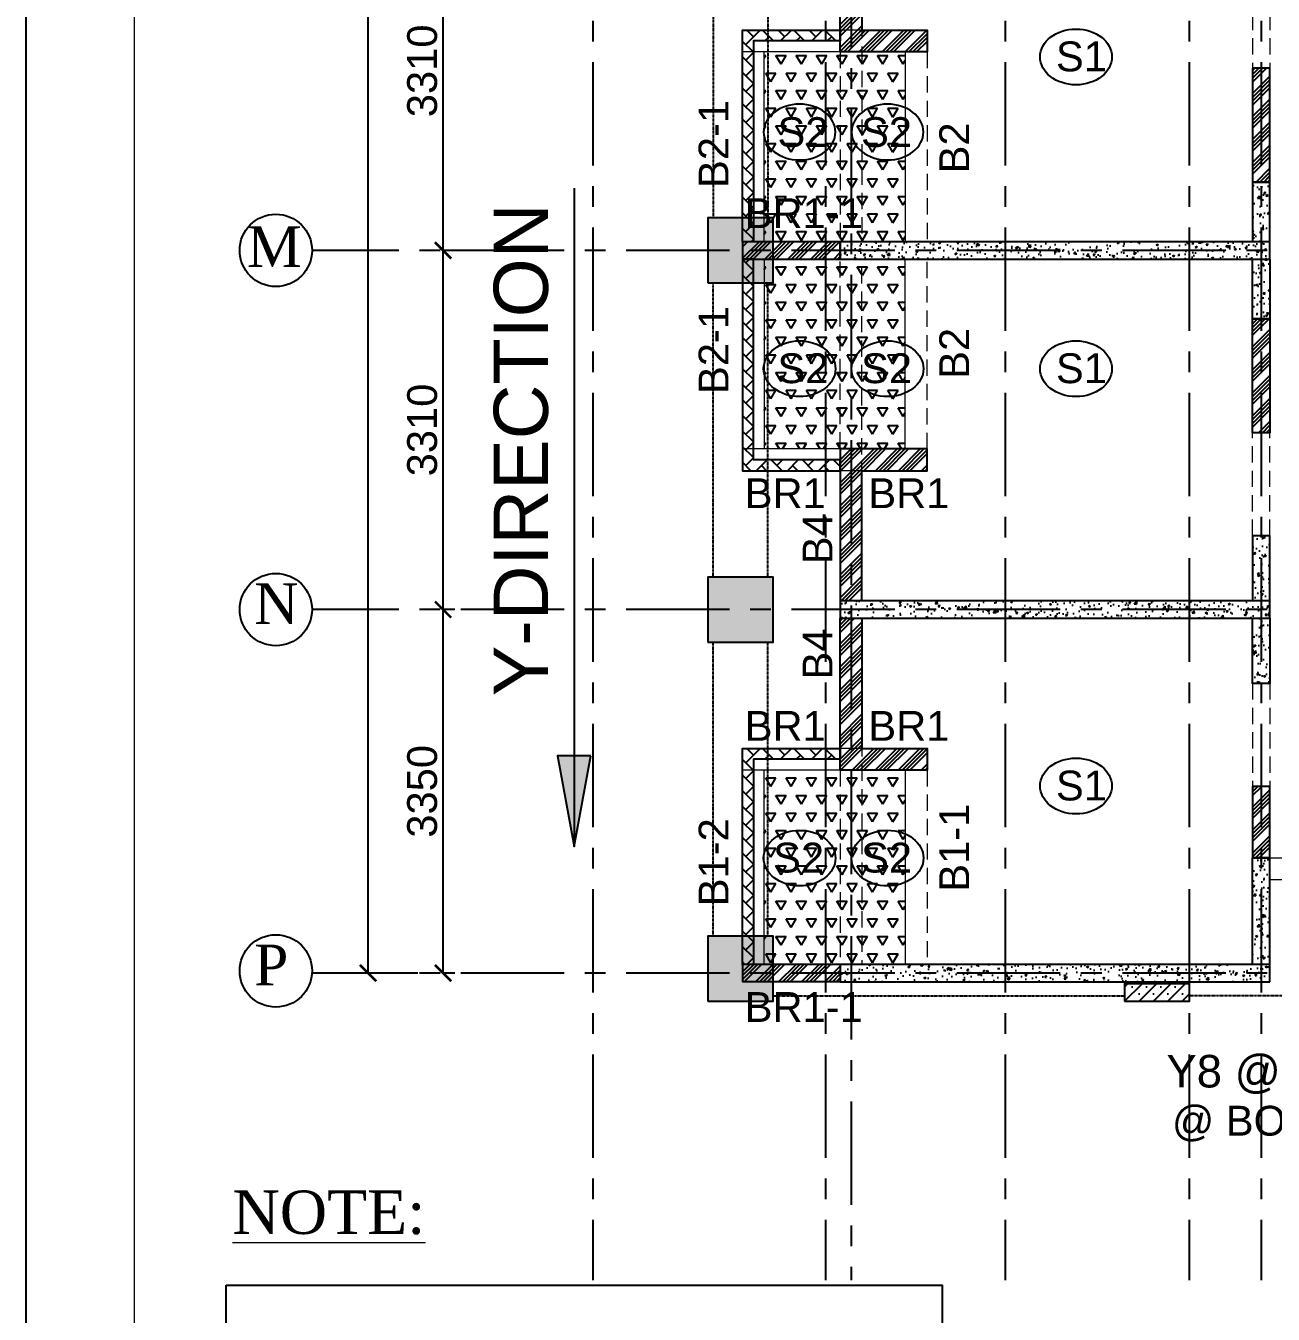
# Model space of a CAD drawing. Header units: inches. Extents: x 278200 to 407749, y -182622 to -96622.
# Drawn here: x 278200 to 289696, y -165768 to -153893 of the extents above; entities that cross this region are included whole.
import ezdxf

# ---------------------------------------------------------------- set-up
doc = ezdxf.new("R2010")
doc.units = ezdxf.units.IN
doc.header["$MEASUREMENT"] = 0
for name, pattern in [('CENTER', [50.8, 31.75, -6.35, 6.35, -6.35]), ('DASHED2', [9.525, 6.35, -3.175]), ('Hidden', [3, 2, -1])]:
    doc.linetypes.add(name, pattern=pattern)
for name, color, linetype in [('160 R.C. WALL HAT', 8, 'Continuous'), ('160 R.C.WALL', 6, 'Continuous'), ('2', 5, 'Continuous'), ('AR-Column', 40, 'Continuous'), ('AR-Hidden', 251, 'DASHED2'), ('BAL. PARAPET WALL', 4, 'Continuous'), ('BEAM TEXT', 4, 'Continuous'), ('DIM', 251, 'Continuous'), ('GIRD CIR', 1, 'Continuous'), ('GIRD TEXT', 4, 'Continuous'), ('GRID', 8, 'CENTER'), ('GRID DIM', 4, 'Continuous'), ('NON S.WALL HATCH', 8, 'Continuous'), ('NON STRUC R.C.WALL', 6, 'Continuous'), ('NON.STRUC.R.C.WALLS', 1, 'Continuous'), ('PARAPET WALL', 4, 'Continuous'), ('SUNKEN', 8, 'Continuous')]:
    doc.layers.add(name, color=color, linetype=linetype)
for name, color, linetype, lineweight in [('BEAMS', 3, 'Continuous', 0), ('JKEC COLHAT', 2, 'Continuous', 20), ('SLAB CIR', 1, 'Continuous', 25), ('SLAB REIN', 31, 'Continuous', 0), ('SLAB TXT', 3, 'Continuous', 0), ('TEXT1', 3, 'Continuous', 20)]:
    doc.layers.add(name, color=color, linetype=linetype, lineweight=lineweight)
doc.styles.add('T 200', font='sanss___.ttf')
doc.styles.add('T200', font='sanss___.ttf', dxfattribs={"height": 275})
doc.styles.add('T300', font='sanss___.ttf', dxfattribs={"height": 350})
doc.styles.add('T400', font='romantic.ttf')
doc.dimstyles.new('T 300', dxfattribs={"dimtxt": 275, "dimasz": 150, "dimexe": 1, "dimexo": 0, "dimgap": 50, "dimtad": 1, "dimdec": 0, "dimrnd": 5, "dimdsep": 46, "dimtxsty": 'T200', "dimblk": 'ARCHTICK', "dimcen": 2.5, "dimdle": 1, "dimclrd": 5, "dimclre": 253, "dimclrt": 4, "dimadec": 0, "dimazin": 0, "dimtfac": 1, "dimtdec": 0, "dimtmove": 2, "dimatfit": 3, "dimfxl": 0, "dimarcsym": 0})
pattern_1 = [(45, (2626358.34, -262274.72), (-106.066017, 106.066017), []), (45, (2626393.7, -262274.72), (-106.066017, 106.066017), []), (45, (2626429.05, -262274.72), (-106.066017, 106.066017), []), (45, (2626464.41, -262274.72), (-106.066017, 106.066017), [])]
pattern_2 = [(60, (2581941.19, -367452.33), (-93.75, 162.379763), [93.75, -93.75]), (120, (2581941.19, -367452.33), (-187.5, 1e-07), [93.75, -93.75]), (0, (2581894.31, -367371.14), (93.75, 162.379763), [93.75, -93.75])]
pattern_3 = [(45, (-1840252.6, 340637.64), (1e-14, 143.684098), [304.8, -101.6]), (135, (-1840180.76, 340709.48), (1e-14, 143.684098), [304.8, -101.6])]
pattern_4 = [(50, (2464819.82, 90702.12), (179.315046, -15.688034), [18.75, -206.25]), (355, (2464819.82, 90702.12), (-34.687833, 188.048033), [15, -165]), (100.4514445, (2464834.76, 90700.82), (144.627212, 172.359998), [15.935048, -175.285528]), (46.1842, (2464819.82, 90752.12), (266.810333, -41.37982), [28.125, -309.375]), (96.635635, (2464842.05, 90748.67), (233.665486, 243.52965), [23.902586, -262.92844]), (351.184164, (2464819.82, 90752.12), (233.665486, 243.52965), [22.5, -247.5]), (21, (2464844.82, 90739.62), (149.226763, -100.654723), [18.75, -206.25]), (326, (2464844.82, 90739.62), (60.828833, 181.287511), [15, -165]), (71.451445, (2464857.25, 90731.23), (210.055594, 80.632788), [15.935047, -175.285528]), (37.5, (2464819.816, 90702.12), (3.0399638, 83.2234635), [0, -163, 0, -167.5, 0, -165.625]), (7.5, (2464819.82, 90702.12), (65.7673844, 98.602928), [0, -95.5, 0, -159.25, 0, -63.125]), (327.5, (2464764.066, 90702.12), (133.455609, -5.638718), [0, -62.5, 0, -195, 0, -258.75]), (317.5, (2464739.07, 90702.12), (145.7965423, 25.0262456), [0, -81.25, 0, -129.5, 0, -183.75])]
pattern_5 = [(45, (-131825.64, 74440.45), (-66.29126, 66.29126), []), (45, (-131759.35, 74440.45), (-66.29126, 66.29126), [0, -93.75])]

# ---------------------------------------------------------------- blocks, each defined once
blk = doc.blocks.new('_ARCHTICK')
at = {"color": 0, "linetype": 'ByBlock', "const_width": 0.15}
blk.add_lwpolyline([(-0.5, -0.5), (0.5, 0.5)], dxfattribs=at)
blk = doc.blocks.new('*D746')
at = {"layer": 'Defpoints', "color": 0}
for p in [(281355, -138974), (281812, -138974, 15), (281812, -162624, 15)]:
    blk.add_point(p, dxfattribs=at)
at = {"layer": 'GRID DIM', "color": 253, "lineweight": -2}
for p, q in [((281812, -138974), (281354, -138974)), ((281812, -162624), (281354, -162624))]:
    blk.add_line(p, q, dxfattribs=at)
at = {"layer": 'GRID DIM', "color": 5, "lineweight": -2}
blk.add_line((281355, -162625), (281355, -138973), dxfattribs=at)
at = {"layer": 'GRID DIM', "color": 5, "lineweight": -2, "xscale": 150, "yscale": 150, "zscale": 150}
for p, rotation in [((281355, -138974), 90), ((281355, -162624), 270)]:
    blk.add_blockref('_ARCHTICK', p, dxfattribs=dict(at, rotation=rotation))
at = {"layer": 'GRID DIM', "color": 4, "insert": (281163, -150799), "char_height": 275, "attachment_point": 5, "rotation": 90, "style": 'T200'}
blk.add_mtext('23650', dxfattribs=at)
blk = doc.blocks.new('*D747')
at = {"layer": 'Defpoints', "color": 0}
for p in [(282046, -159274), (282153, -159274, 15), (282153, -162624, 15)]:
    blk.add_point(p, dxfattribs=at)
at = {"layer": 'GRID DIM', "color": 253, "lineweight": -2}
for p, q in [((282153, -159274), (282045, -159274)), ((282153, -162624), (282045, -162624))]:
    blk.add_line(p, q, dxfattribs=at)
at = {"layer": 'GRID DIM', "color": 5, "lineweight": -2}
blk.add_line((282046, -162625), (282046, -159273), dxfattribs=at)
at = {"layer": 'GRID DIM', "color": 5, "lineweight": -2, "xscale": 150, "yscale": 150, "zscale": 150}
for p, rotation in [((282046, -159274), 90), ((282046, -162624), 270)]:
    blk.add_blockref('_ARCHTICK', p, dxfattribs=dict(at, rotation=rotation))
at = {"layer": 'GRID DIM', "color": 4, "insert": (281854, -160949), "char_height": 275, "attachment_point": 5, "rotation": 90, "style": 'T200'}
blk.add_mtext('3350', dxfattribs=at)
blk = doc.blocks.new('*D748')
at = {"layer": 'Defpoints', "color": 0}
for p in [(282046, -155964), (282220, -155964, 15), (282153, -159274, 15)]:
    blk.add_point(p, dxfattribs=at)
at = {"layer": 'GRID DIM', "color": 253, "lineweight": -2}
for p, q in [((282220, -155964), (282045, -155964)), ((282153, -159274), (282045, -159274))]:
    blk.add_line(p, q, dxfattribs=at)
at = {"layer": 'GRID DIM', "color": 5, "lineweight": -2}
blk.add_line((282046, -159275), (282046, -155963), dxfattribs=at)
at = {"layer": 'GRID DIM', "color": 5, "lineweight": -2, "xscale": 150, "yscale": 150, "zscale": 150}
for p, rotation in [((282046, -155964), 90), ((282046, -159274), 270)]:
    blk.add_blockref('_ARCHTICK', p, dxfattribs=dict(at, rotation=rotation))
at = {"layer": 'GRID DIM', "color": 4, "insert": (281854, -157619), "char_height": 275, "attachment_point": 5, "rotation": 90, "style": 'T200'}
blk.add_mtext('3310', dxfattribs=at)
blk = doc.blocks.new('*D749')
at = {"layer": 'Defpoints', "color": 0}
for p in [(282046, -152654), (282149, -152654, 15), (282220, -155964, 15)]:
    blk.add_point(p, dxfattribs=at)
at = {"layer": 'GRID DIM', "color": 253, "lineweight": -2}
for p, q in [((282149, -152654), (282045, -152654)), ((282220, -155964), (282045, -155964))]:
    blk.add_line(p, q, dxfattribs=at)
at = {"layer": 'GRID DIM', "color": 5, "lineweight": -2}
blk.add_line((282046, -155965), (282046, -152653), dxfattribs=at)
at = {"layer": 'GRID DIM', "color": 5, "lineweight": -2, "xscale": 150, "yscale": 150, "zscale": 150}
for p, rotation in [((282046, -152654), 90), ((282046, -155964), 270)]:
    blk.add_blockref('_ARCHTICK', p, dxfattribs=dict(at, rotation=rotation))
at = {"layer": 'GRID DIM', "color": 4, "insert": (281854, -154309), "char_height": 275, "attachment_point": 5, "rotation": 90, "style": 'T200'}
blk.add_mtext('3310', dxfattribs=at)
blk = doc.blocks.new('A$C02A55DAE')
at = {"layer": 'NON S.WALL HATCH'}
h = blk.add_hatch(dxfattribs=at)
h.set_pattern_fill('SACNCR', color=256, scale=1000)
h.set_pattern_definition(pattern_5)
h.paths.add_polyline_path([(-774, -21790), (-174, -21790), (-174, -21190), (-774, -21190)])
h.paths.add_polyline_path([(-774, -18480), (-174, -18480), (-174, -17880), (-774, -17880)])
h.paths.add_polyline_path([(-774, -15170), (-174, -15170), (-174, -14570), (-774, -14570)])
h.paths.add_polyline_path([(-774, -11940), (-174, -11940), (-174, -11680), (-774, -11680)])
h = blk.add_hatch(dxfattribs=at)
h.set_pattern_fill('SACNCR', color=256, scale=1000)
h.set_pattern_definition(pattern_5)
h.paths.add_polyline_path([(3064, -21790), (3664, -21790), (3664, -21630), (3064, -21630)])
h.paths.add_polyline_path([(6901, -21790), (7501, -21790), (7501, -21630), (6901, -21630)])
at = {"layer": 'AR-Column', "color": 4, "elevation": -29}
for points in [[(-774, -15170), (-174, -15170), (-174, -14570), (-774, -14570)], [(-774, -18480), (-174, -18480), (-174, -17880), (-774, -17880)], [(-774, -21790), (-174, -21790), (-174, -21190), (-774, -21190)], [(3064, -21790), (3664, -21790), (3664, -21630), (3064, -21630)]]:
    blk.add_lwpolyline(points, close=True, dxfattribs=at)
at = {"layer": 'AR-Hidden', "ltscale": 0.009}
for p, q in [((-726, -11940, -29), (-726, -14570, -29)), ((-221, -11940, -29), (-221, -14570, -29)), ((-726, -17880, -29), (-726, -15170, -29)), ((-221, -17880, -29), (-221, -15170, -29)), ((-726, -21190, -29), (-726, -18480, -29)), ((-221, -21190, -29), (-221, -18480, -29)), ((-174, -21740, -29), (3064, -21740, -29)), ((6901, -21740, -29), (3664, -21740, -29))]:
    blk.add_line(p, q, dxfattribs=at)

msp = doc.modelspace()

# ---------------------------------------------------------------- hatches: boundary and pattern name
at = {"layer": '160 R.C. WALL HAT'}
h = msp.add_hatch(dxfattribs=at)
h.set_pattern_fill('AR-CONC', color=256, scale=25)
h.set_pattern_definition(pattern_4)
h.paths.add_polyline_path([(289505.7, -155353.7), (289665.7, -155353.7), (289665.7, -155883.7), (289505.7, -155883.7)])
h = msp.add_hatch(dxfattribs=at)
h.set_pattern_fill('AR-CONC', color=256, scale=25)
h.set_pattern_definition([(50, (2463934.82, 79712.12), (179.315046, -15.688034), [18.75, -206.25]), (355, (2463934.82, 79712.12), (-34.687833, 188.048033), [15, -165]), (100.4514445, (2463949.76, 79710.82), (144.627212, 172.359998), [15.935048, -175.285528]), (46.1842, (2463934.82, 79762.12), (266.810333, -41.37982), [28.125, -309.375]), (96.635635, (2463957.05, 79758.67), (233.665486, 243.52965), [23.902586, -262.92844]), (351.184164, (2463934.82, 79762.12), (233.665486, 243.52965), [22.5, -247.5]), (21, (2463959.82, 79749.62), (149.226763, -100.654723), [18.75, -206.25]), (326, (2463959.82, 79749.62), (60.828833, 181.287511), [15, -165]), (71.451445, (2463972.25, 79741.23), (210.055594, 80.632788), [15.935047, -175.285528]), (37.5, (2463934.816, 79712.12), (3.0399638, 83.2234635), [0, -163, 0, -167.5, 0, -165.625]), (7.5, (2463934.82, 79712.12), (65.7673844, 98.602928), [0, -95.5, 0, -159.25, 0, -63.125]), (327.5, (2463879.066, 79712.12), (133.455609, -5.638718), [0, -62.5, 0, -195, 0, -258.75]), (317.5, (2463854.07, 79712.12), (145.7965423, 25.0262456), [0, -81.25, 0, -129.5, 0, -183.75])])
h.paths.add_polyline_path([(289665.7, -156043.7), (289665.7, -155883.7), (285705.7, -155883.7), (285705.7, -156043.7)])
h = msp.add_hatch(dxfattribs=at)
h.set_pattern_fill('AR-CONC', color=256, scale=25)
h.set_pattern_definition(pattern_4)
h.paths.add_polyline_path([(289505.7, -156593.7), (289665.7, -156593.7), (289665.7, -156043.7), (289505.7, -156043.7)])
h = msp.add_hatch(dxfattribs=at)
h.set_pattern_fill('AR-CONC', color=256, scale=25)
h.set_pattern_definition(pattern_4)
h.paths.add_polyline_path([(289665.7, -158593.7), (289505.7, -158593.7), (289505.7, -159193.7), (289665.7, -159193.7)])
h = msp.add_hatch(dxfattribs=at)
h.set_pattern_fill('AR-CONC', color=256, scale=25)
h.set_pattern_definition(pattern_4)
h.paths.add_polyline_path([(285705.7, -159193.7), (285705.7, -159353.7), (289665.7, -159353.7), (289665.7, -159193.7)])
h = msp.add_hatch(dxfattribs=at)
h.set_pattern_fill('AR-CONC', color=256, scale=25)
h.set_pattern_definition(pattern_4)
h.paths.add_polyline_path([(289505.7, -159953.7), (289665.7, -159953.7), (289665.7, -159353.7), (289505.7, -159353.7)])
h = msp.add_hatch(dxfattribs=at)
h.set_pattern_fill('AR-CONC', color=256, scale=25)
h.set_pattern_definition(pattern_4)
h.paths.add_polyline_path([(289665.7, -161562.3), (289505.7, -161562.3), (289505.7, -162543.7), (289665.7, -162543.7)])
h = msp.add_hatch(dxfattribs=at)
h.set_pattern_fill('AR-CONC', color=256, scale=25)
h.set_pattern_definition(pattern_4)
h.paths.add_polyline_path([(289665.7, -162703.7), (289665.7, -162543.7), (285705.7, -162543.7), (285705.7, -162703.7)])
at = {"layer": '2'}
msp.add_hatch(color=1, dxfattribs=at).paths.add_polyline_path([(283408.3, -160623.1), (283101.5, -160623.1), (283254.9, -161457.8)])
at = {"layer": 'BAL. PARAPET WALL'}
h = msp.add_hatch(dxfattribs=at)
h.set_pattern_fill('AR-HBONE', color=256, style=0)
h.set_pattern_definition(pattern_3)
h.paths.add_polyline_path([(284905.7, -155883.7), (284805.7, -155883.7), (284805.7, -153933.7), (285705.7, -153933.7), (285705.7, -154033.7), (284905.7, -154033.7)])
h = msp.add_hatch(dxfattribs=at)
h.set_pattern_fill('AR-HBONE', color=256, style=0)
h.set_pattern_definition(pattern_3)
h.paths.add_polyline_path([(284905.7, -156043.7), (284805.7, -156043.7), (284805.7, -157993.7), (285705.7, -157993.7), (285705.7, -157893.7), (284905.7, -157893.7)])
h = msp.add_hatch(dxfattribs=at)
h.set_pattern_fill('AR-HBONE', color=256, style=0)
h.set_pattern_definition([(45, (-1840252.6, 334017.64), (1e-14, 143.684098), [304.8, -101.6]), (135, (-1840180.76, 334089.48), (1e-14, 143.684098), [304.8, -101.6])])
h.paths.add_polyline_path([(284905.7, -162543.7), (284805.7, -162543.7), (284805.7, -160553.7), (285705.7, -160553.7), (285705.7, -160653.7), (284905.7, -160653.7)])
at = {"layer": 'NON STRUC R.C.WALL'}
h = msp.add_hatch(dxfattribs=at)
h.set_pattern_fill('ANSI34', color=1, scale=200)
h.set_pattern_definition([(45, (2626358.34, -262294.72), (-106.066017, 106.066017), []), (45, (2626393.7, -262294.72), (-106.066017, 106.066017), []), (45, (2626429.05, -262294.72), (-106.066017, 106.066017), []), (45, (2626464.41, -262294.72), (-106.066017, 106.066017), [])])
h.paths.add_polyline_path([(285905.7, -152753.7), (285705.7, -152753.7), (285705.7, -154133.7), (286505.7, -154133.7), (286505.7, -153933.7), (285905.7, -153933.7)])
h = msp.add_hatch(dxfattribs=at)
h.set_pattern_fill('ANSI34', color=1, scale=200)
h.set_pattern_definition(pattern_1)
h.paths.add_polyline_path([(289505.7, -154283.7), (289505.7, -155333.7), (289665.7, -155333.7), (289665.7, -154283.7)])
h = msp.add_hatch(dxfattribs=at)
h.set_pattern_fill('ANSI34', color=1, scale=200)
h.set_pattern_definition(pattern_1)
h.paths.add_polyline_path([(285705.7, -156043.7), (285705.7, -155883.7), (284805.7, -155883.7), (284805.7, -156043.7)])
h = msp.add_hatch(dxfattribs=at)
h.set_pattern_fill('ANSI34', color=1, scale=200)
h.set_pattern_definition(pattern_1)
h.paths.add_polyline_path([(289505.7, -157643.7), (289505.7, -156593.7), (289665.7, -156593.7), (289665.7, -157643.7)])
h = msp.add_hatch(dxfattribs=at)
h.set_pattern_fill('ANSI34', color=1, scale=200)
h.set_pattern_definition(pattern_1)
h.paths.add_polyline_path([(285905.7, -159193.7), (285905.7, -157993.7), (286505.7, -157993.7), (286505.7, -157793.7), (285705.7, -157793.7), (285705.7, -159193.7)])
h = msp.add_hatch(dxfattribs=at)
h.set_pattern_fill('ANSI34', color=1, scale=200)
h.set_pattern_definition(pattern_1)
h.paths.add_polyline_path([(285905.7, -159353.7), (285905.7, -160553.7), (286505.7, -160553.7), (286505.7, -160753.7), (285705.7, -160753.7), (285705.7, -159353.7)])
h = msp.add_hatch(dxfattribs=at)
h.set_pattern_fill('ANSI34', color=1, scale=200)
h.set_pattern_definition(pattern_1)
h.paths.add_polyline_path([(289505.7, -160903.7), (289505.7, -161562.3), (289665.7, -161562.3), (289665.7, -160903.7)])
h = msp.add_hatch(dxfattribs=at)
h.set_pattern_fill('ANSI34', color=1, scale=200)
h.set_pattern_definition(pattern_1)
h.paths.add_polyline_path([(285705.7, -162543.7), (284805.7, -162543.7), (284805.7, -162703.7), (285705.7, -162703.7)])
at = {"layer": 'SUNKEN'}
h = msp.add_hatch(dxfattribs=at)
h.set_pattern_fill('TRIANG', color=256, scale=500)
h.set_pattern_definition(pattern_2)
h.paths.add_polyline_path([(285005.7, -154113.7), (286305.7, -154113.7), (286305.7, -155883.7), (285005.7, -155883.7)])
h = msp.add_hatch(dxfattribs=at)
h.set_pattern_fill('TRIANG', color=256, scale=500)
h.set_pattern_definition(pattern_2)
h.paths.add_polyline_path([(285005.7, -157793.7), (286305.7, -157793.7), (286305.7, -156043.7), (285005.7, -156043.7)])
h = msp.add_hatch(dxfattribs=at)
h.set_pattern_fill('TRIANG', color=256, scale=500)
h.set_pattern_definition(pattern_2)
h.paths.add_polyline_path([(285005.7, -160753.7), (286305.7, -160753.7), (286305.7, -162543.7), (285005.7, -162543.7)])

# ---------------------------------------------------------------- linework, layer by layer
at = {"layer": '160 R.C.WALL'}
for p, q in [((289665.7, -161562.3, 14.7), (289505.7, -161562.3, 14.7)), ((289505.7, -162543.7, 14.7), (289505.7, -161562.3, 14.7)), ((289505.7, -161562.3, 14.7), (289665.7, -161562.3, 14.7)), ((289665.7, -162543.7, 14.7), (289665.7, -161562.3, 14.7))]:
    msp.add_line(p, q, dxfattribs=at)
at = {"layer": '160 R.C.WALL', "elevation": 14.7}
for points in [[(289665.7, -155883.7), (289665.7, -155333.7), (289505.7, -155333.7), (289505.7, -155883.7)], [(289665.7, -156043.7), (289665.7, -156593.7), (289505.7, -156593.7), (289505.7, -156043.7)], [(289665.7, -159193.7), (289665.7, -158593.7), (289505.7, -158593.7), (289505.7, -159193.7)], [(289665.7, -159353.7), (289665.7, -159953.7), (289505.7, -159953.7), (289505.7, -159353.7)]]:
    msp.add_lwpolyline(points, dxfattribs=at)
for points in [[(289665.7, -156043.7), (289665.7, -155883.7), (285705.7, -155883.7), (285705.7, -156043.7)], [(289665.7, -159353.7), (289665.7, -159193.7), (285705.7, -159193.7), (285705.7, -159353.7)], [(289665.7, -162703.7), (289665.7, -162543.7), (285705.7, -162543.7), (285705.7, -162703.7)]]:
    msp.add_lwpolyline(points, close=True, dxfattribs=at)
at = {"layer": '2', "color": 1}
msp.add_line((283254.9, -155389.9), (283254.9, -161457.8), dxfattribs=at)
msp.add_lwpolyline([(283408.3, -160623.1), (283101.5, -160623.1), (283254.9, -161457.8), (283408.3, -160623.1)], dxfattribs=at)
msp.add_lwpolyline([(280045.6, -165499), (286644.3, -165499), (286644.3, -167997), (280045.6, -167997)], close=True, dxfattribs=at)
at = {"layer": 'BAL. PARAPET WALL', "elevation": 14.7}
for points in [[(284905.7, -155883.7), (284805.7, -155883.7), (284805.7, -153933.7), (285705.7, -153933.7), (285705.7, -154033.7), (284905.7, -154033.7), (284905.7, -155883.7)], [(284905.7, -156043.7), (284805.7, -156043.7), (284805.7, -157993.7), (285705.7, -157993.7), (285705.7, -157893.7), (284905.7, -157893.7), (284905.7, -156043.7)], [(284905.7, -162543.7), (284805.7, -162543.7), (284805.7, -160553.7), (285705.7, -160553.7), (285705.7, -160653.7), (284905.7, -160653.7), (284905.7, -162543.7)]]:
    msp.add_lwpolyline(points, dxfattribs=at)
at = {"layer": 'BEAMS', "color": 4, "linetype": 'Continuous', "ltscale": 0.01}
for p, q in [((285705.7, -152733.7, 14.7), (285705.7, -154133.7, 14.7)), ((286505.7, -153933.7, 14.7), (284805.7, -153933.7, 14.7)), ((284805.7, -155883.7, 14.7), (284805.7, -153933.7, 14.7)), ((286505.7, -154133.7, 14.7), (284805.7, -154133.7, 14.7)), ((285005.7, -155883.7, 14.7), (285005.7, -154133.7, 14.7)), ((286305.7, -154133.7, 14.7), (286305.7, -155883.7, 14.7)), ((284805.7, -156043.7, 14.7), (284805.7, -157993.7, 14.7)), ((285005.7, -156043.7, 14.7), (285005.7, -157793.7, 14.7)), ((286305.7, -157793.7, 14.7), (286305.7, -156043.7, 14.7)), ((286505.7, -157793.7, 14.7), (284805.7, -157793.7, 14.7)), ((285705.7, -159193.7, 14.7), (285705.7, -157793.7, 14.7)), ((286505.7, -157993.7, 14.7), (284805.7, -157993.7, 14.7)), ((285705.7, -159353.7, 14.7), (285705.7, -160753.7, 14.7)), ((286505.7, -160553.7, 14.7), (284805.7, -160553.7, 14.7)), ((284805.7, -162543.7, 14.7), (284805.7, -160553.7, 14.7)), ((286505.7, -160753.7, 14.7), (284805.7, -160753.7, 14.7)), ((285005.7, -162543.7, 14.7), (285005.7, -160753.7, 14.7)), ((286305.7, -160753.7, 14.7), (286305.7, -162543.7, 14.7)), ((289665.7, -161762.3, 14.7), (291465.7, -161762.3, 14.7))]:
    msp.add_line(p, q, dxfattribs=at)
at = {"layer": 'BEAMS', "linetype": 'Hidden', "ltscale": 75}
for p, q in [((285905.7, -152733.7, 14.7), (285905.7, -155883.7, 14.7)), ((289505.7, -153333.7, 14.7), (289505.7, -155333.7, 14.7)), ((289665.7, -153333.7, 14.7), (289665.7, -155333.7, 14.7)), ((285705.7, -154133.7, 14.7), (285705.7, -155883.7, 14.7)), ((286505.7, -154133.7, 14.7), (286505.7, -155883.7, 14.7)), ((285705.7, -157789.5, 14.7), (285705.7, -156043.7, 14.7)), ((285905.7, -159193.7, 14.7), (285905.7, -156043.7, 14.7)), ((286505.7, -157793.7, 14.7), (286505.7, -156043.7, 14.7)), ((289505.7, -158593.7, 14.7), (289505.7, -156593.7, 14.7)), ((289665.7, -158593.7, 14.7), (289665.7, -156593.7, 14.7)), ((285905.7, -159353.7, 14.7), (285905.7, -162543.7, 14.7)), ((289505.7, -159953.7, 14.7), (289505.7, -161562.3, 14.7)), ((289665.7, -159953.7, 14.7), (289665.7, -161562.3, 14.7)), ((285705.7, -160753.7, 14.7), (285705.7, -162543.7, 14.7)), ((286505.7, -160753.7, 14.7), (286505.7, -162543.7, 14.7)), ((289665.7, -161562.3, 14.7), (291465.7, -161562.3, 14.7))]:
    msp.add_line(p, q, dxfattribs=at)
at = {"layer": 'Defpoints', "ltscale": 0.2}
msp.add_lwpolyline([(278199.9, -182621.9), (400199.9, -182621.9), (400199.9, -96621.9), (278199.9, -96621.9)], close=True, dxfattribs=at)
at = {"layer": 'GIRD CIR'}
for centre in [(280504.4, -155963.7, 14.7), (280504.4, -159273.7, 14.7), (280504.4, -162603.7, 14.7)]:
    msp.add_circle(centre, 333.3, dxfattribs=at)
at = {"layer": 'GRID', "ltscale": 30}
for p, q in [((283425.7, -134417.5, 14.7), (283425.7, -165454.1, 14.7)), ((285570.7, -134417.5, 14.7), (285570.7, -165454.1, 14.7)), ((287225.7, -134417.5, 14.7), (287225.7, -165454.1, 14.7)), ((288920.7, -134417.5, 14.7), (288920.7, -165454.1, 14.7)), ((289585.7, -134417.5, 14.7), (289585.7, -165454.1, 14.7)), ((285805.7, -134851.9, 14.7), (285805.7, -165454.1, 14.7)), ((366982.1, -155963.7, 14.7), (280837.7, -155963.7, 14.7)), ((366982.1, -159273.7, 14.7), (280837.7, -159273.7, 14.7)), ((366982.1, -162623.7, 14.7), (280837.7, -162623.7, 14.7))]:
    msp.add_line(p, q, dxfattribs=at)
at = {"layer": 'JKEC COLHAT', "ltscale": 0.2}
msp.add_lwpolyline([(279199.9, -181621.9), (399199.9, -181621.9), (399199.9, -97621.9), (279199.9, -97621.9)], close=True, dxfattribs=at)
at = {"layer": 'NON.STRUC.R.C.WALLS'}
for p, q in [((285705.7, -162543.7, 14.7), (284805.7, -162543.7, 14.7)), ((284805.7, -162543.7, 14.7), (284805.7, -162703.7, 14.7)), ((285705.7, -162703.7, 14.7), (284805.7, -162703.7, 14.7))]:
    msp.add_line(p, q, dxfattribs=at)
at = {"layer": 'NON.STRUC.R.C.WALLS', "elevation": 14.7}
for points in [[(285905.7, -152733.7), (285905.7, -153933.7), (286505.7, -153933.7), (286505.7, -154133.7), (285705.7, -154133.7), (285705.7, -152733.7)], [(285905.7, -159193.7), (285905.7, -157993.7), (286505.7, -157993.7), (286505.7, -157793.7), (285705.7, -157793.7), (285705.7, -159193.7)], [(285905.7, -159353.7), (285905.7, -160553.7), (286505.7, -160553.7), (286505.7, -160753.7), (285705.7, -160753.7), (285705.7, -159353.7)]]:
    msp.add_lwpolyline(points, dxfattribs=at)
for points in [[(289505.7, -154283.7), (289505.7, -155333.7), (289665.7, -155333.7), (289665.7, -154283.7)], [(285705.7, -156043.7), (285705.7, -155883.7), (284805.7, -155883.7), (284805.7, -156043.7)], [(289505.7, -157643.7), (289505.7, -156593.7), (289665.7, -156593.7), (289665.7, -157643.7)], [(289505.7, -160903.7), (289505.7, -161562.3), (289665.7, -161562.3), (289665.7, -160903.7)]]:
    msp.add_lwpolyline(points, close=True, dxfattribs=at)
at = {"layer": 'PARAPET WALL'}
for p, q in [((286505.7, -153933.7, 14.7), (286505.7, -154133.7, 14.7)), ((286505.7, -157993.7, 14.7), (286505.7, -157793.7, 14.7)), ((286505.7, -160553.7, 14.7), (286505.7, -160753.7, 14.7))]:
    msp.add_line(p, q, dxfattribs=at)
at = {"layer": 'SLAB CIR'}
for centre in [(287878.5, -154180.5, -0.7), (285330.8, -157054.3, -0.7), (286141.3, -157054.3, -0.7), (287878.5, -157054.3, -0.7), (287878.5, -160900.1, -0.7), (285330.8, -161564.3, -0.7), (286141.3, -161564.3, -0.7)]:
    msp.add_ellipse(centre, major_axis=(331, 0), ratio=0.77685, dxfattribs=at)
at = {"layer": 'SLAB CIR', "extrusion": (0, 0, -1)}
for centre in [(285330.8, -154873.1, -0.7), (286141.3, -154873.1, -0.7)]:
    msp.add_ellipse(centre, major_axis=(331, 0), ratio=0.77685, dxfattribs=at)

# ---------------------------------------------------------------- block references
at = {"layer": 'DIM', "color": 1}
msp.add_blockref('A$C02A55DAE', (285260.7, -141093.7, 29.5), dxfattribs=at)

# ---------------------------------------------------------------- texts
at = {"layer": 'BEAM TEXT', "style": 'T300'}
for s, p in [('B2-1', (284675.7, -155388.4)), ('B2', (286893.9, -155254.1)), ('B2-1', (284675.7, -157287.1)), ('B2', (286893.9, -157147.5)), ('B4', (285634.4, -158855.9)), ('B4', (285634.4, -159918.7)), ('B1-1', (286893.9, -161874.1)), ('B1-2', (284675.7, -162008.4))]:
    msp.add_text(s, height=275, rotation=90, dxfattribs=at).set_placement(p)
for s, p in [('BR1-1', (284825.6, -155758.2)), ('BR1', (284825.6, -158338.9)), ('BR1', (285965.2, -158338.9)), ('BR1', (284825.6, -160483.5)), ('BR1', (285965.2, -160483.5)), ('BR1-1', (284825.4, -163074.4))]:
    msp.add_text(s, height=275, dxfattribs=at).set_placement(p)
at = {"layer": 'GIRD TEXT', "ltscale": 7, "style": 'T400'}
for s, p in [('M', (280238.7, -156116.9)), ('N', (280304.9, -159407)), ('P', (280304.9, -162737))]:
    msp.add_text(s, height=375, dxfattribs=at).set_placement(p)
at = {"layer": 'SLAB REIN', "color": 3, "style": 'T200'}
msp.add_text('Y8 @ 200 C/C', height=300, dxfattribs=at).set_placement((288711.7, -163678.4))
at = {"layer": 'SLAB REIN', "color": 30, "style": 'T200'}
msp.add_text('@ BOTTOM', height=275, dxfattribs=at).set_placement((288762.7, -164122.1))
at = {"layer": 'SLAB TXT', "style": 'T300'}
for s, p in [('S1', (287693.7, -154313.3)), ('S2', (285127.2, -155011.1)), ('S2', (285897.7, -155011.1)), ('S2', (285127.2, -157187.2)), ('S2', (285897.7, -157187.2)), ('S1', (287693.7, -157187.2)), ('S1', (287693.7, -161032.9)), ('S2', (285087.2, -161697.2)), ('S2', (285897.7, -161697.2))]:
    msp.add_text(s, height=275, dxfattribs=at).set_placement(p)
at = {"layer": 'TEXT1', "color": 4, "style": 'T 200'}
msp.add_text('Y-DIRECTION', height=500, rotation=90, dxfattribs=at).set_placement((283012.1, -160071.7))
at = {"layer": 'TEXT1', "color": 3, "style": 'T400'}
msp.add_text('%%UNOTE:', height=400, dxfattribs=at).set_placement((280104.3, -165027.8))

# ---------------------------------------------------------------- dimensions: what is measured, and where the dimension line sits
at = {"layer": 'GRID DIM'}
for base, p1, p2, picture, middle in [((281355, -138973.8), (281811.5, -162623.7, 14.7), (281811.5, -138973.8, 14.7), '*D746', (281163.2, -150798.7)), ((282045.6, -152653.7), (282220.1, -155963.7, 14.7), (282148.9, -152653.7, 14.7), '*D749', (281853.7, -154308.7)), ((282045.6, -155963.7), (282152.7, -159273.7, 14.7), (282220.1, -155963.7, 14.7), '*D748', (281853.7, -157618.7)), ((282045.6, -159273.7), (282152.7, -162623.7, 14.7), (282152.7, -159273.7, 14.7), '*D747', (281853.7, -160948.7))]:
    dim = msp.add_linear_dim(base=base, p1=p1, p2=p2, angle=90, dimstyle='T 300', dxfattribs=at)
    dim.commit()
    dim.dimension.update_dxf_attribs({"geometry": picture, "text_midpoint": middle})

doc.saveas('drawing.dxf')
